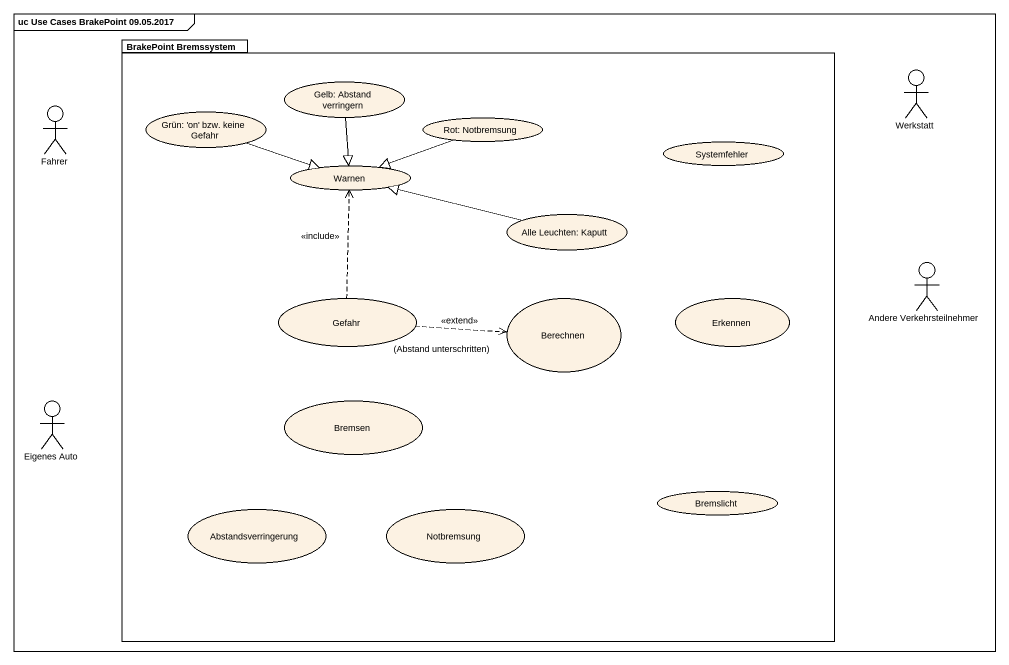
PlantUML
@startuml
mainframe uc Use Cases BrakePoint 09.05.2017
package "BrakePoint Bremssystem" as BrakePoint_Bremssystem {
  usecase "Grün: 'on' bzw. keine Gefahr" as Grün_on_bzw_keine_Gefahr
  usecase "Gelb: Abstand verringern" as Gelb_Abstand_verringern
  usecase "Rot: Notbremsung" as Rot_Notbremsung
  usecase Systemfehler
  usecase Warnen
  usecase "Alle Leuchten: Kaputt" as Alle_Leuchten_Kaputt
  usecase Gefahr
  usecase Berechnen
  usecase Erkennen
  usecase Bremsen
  usecase Bremslicht
  usecase Abstandsverringerung
  usecase Notbremsung
}
actor Werkstatt
actor Fahrer
actor "Andere Verkehrsteilnehmer" as Andere_Verkehrsteilnehmer
actor "Eigenes Auto" as Eigenes_Auto
Grün_on_bzw_keine_Gefahr -right-|> Warnen
Gelb_Abstand_verringern --|> Warnen
Rot_Notbremsung -left-|> Warnen
Alle_Leuchten_Kaputt -left-|> Warnen
Gefahr .up.> Warnen : <<include>>
Gefahr .right.> Berechnen : <<extend>>\n(Abstand unterschritten)
@enduml
